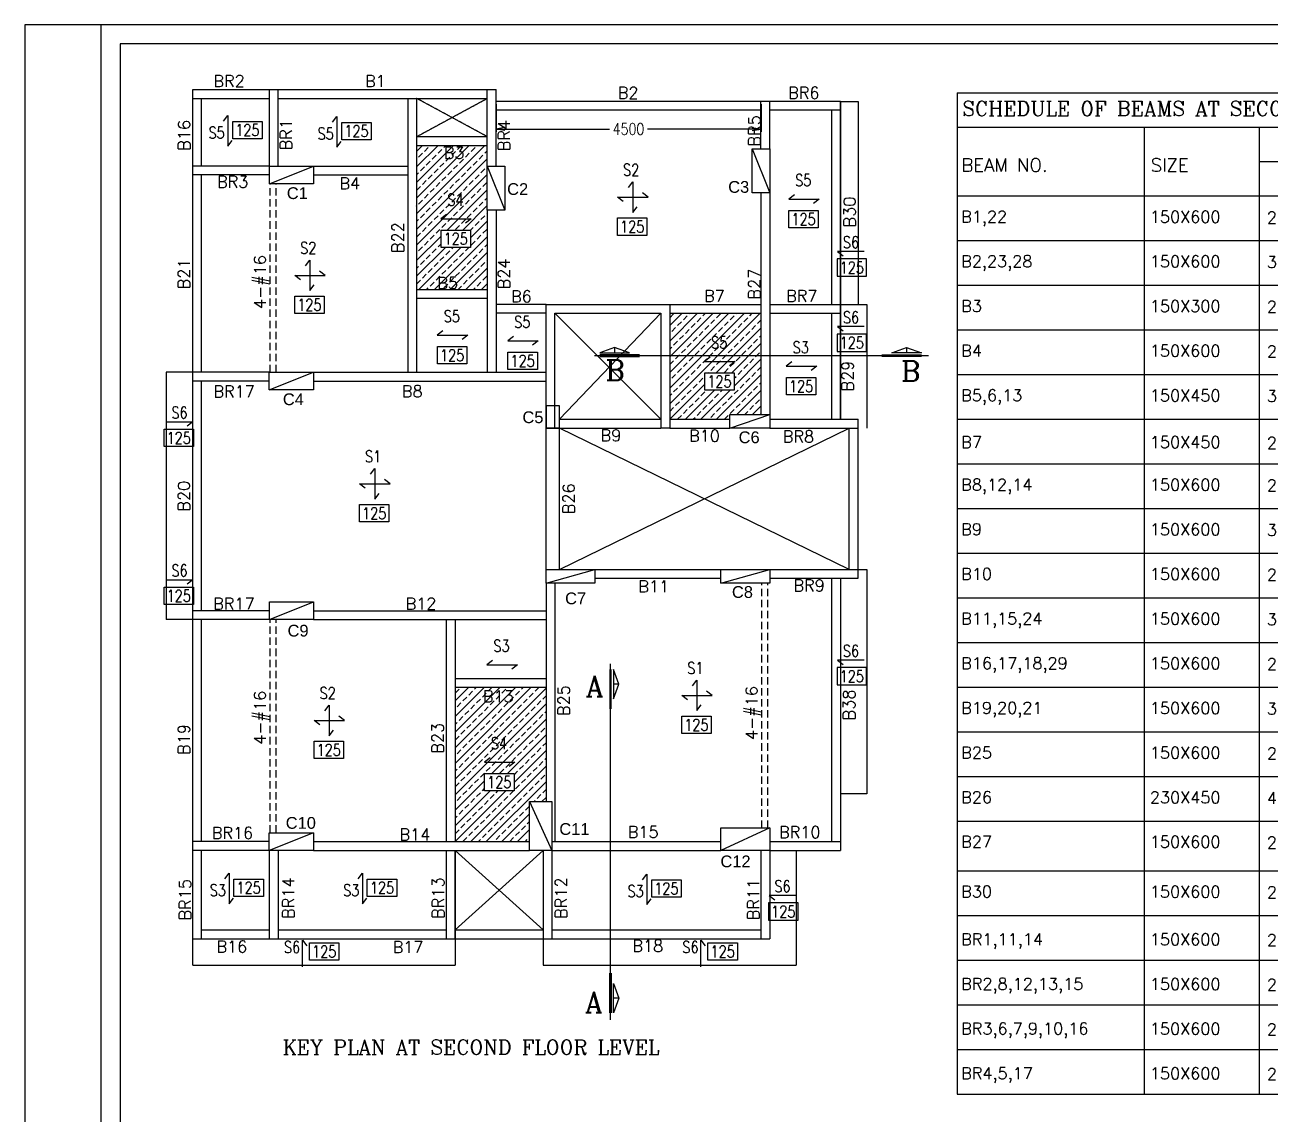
# Model space of a CAD drawing. Extents: x 2093758 to 2141872, y -220473 to -186453.
# Drawn here: x 2093758 to 2114905, y -204950 to -186453 of the extents above; entities that cross this region are included whole.
import ezdxf
from ezdxf.enums import TextEntityAlignment as Align

# ---------------------------------------------------------------- set-up
doc = ezdxf.new("R2010")
doc.units = 0
doc.header["$MEASUREMENT"] = 0
doc.header["$PDMODE"] = 3
doc.linetypes.add('DASHED', pattern=[0.75, 0.5, -0.25])
doc.linetypes.add('HIDDEN', pattern=[0.375, 0.25, -0.125])
doc.layers.get('0').update_dxf_attribs({"color": 253, "linetype": 'CONTINUOUS'})
doc.layers.get('DEFPOINTS').update_dxf_attribs({"linetype": 'CONTINUOUS'})
for name, color, linetype in [('BM', 2, 'CONTINUOUS'), ('COLUMN', 1, 'CONTINUOUS'), ('DIM', 30, 'CONTINUOUS'), ('H', 9, 'CONTINUOUS'), ('SLAB_MATK', 161, 'CONTINUOUS'), ('SLAB_TEXT', 3, 'CONTINUOUS'), ('ST', 6, 'CONTINUOUS'), ('TABLE', 62, 'CONTINUOUS'), ('TEXT', 7, 'CONTINUOUS'), ('TEXT_SCH', 7, 'CONTINUOUS'), ('TXT2', 161, 'CONTINUOUS')]:
    doc.layers.add(name, color=color, linetype=linetype)
doc.styles.add('AA', font='arial.ttf')
doc.styles.add('AS', font='romans.shx', dxfattribs={"width": 0.8})
doc.styles.add('D1', font='romans.shx')
doc.styles.add('ROMANC', font='romanc.shx')
doc.styles.add('ROMANS', font='romans.shx', dxfattribs={"height": 0.2})
doc.dimstyles.new('DIM_AS', dxfattribs={"dimtxt": 195, "dimasz": 150, "dimexe": 50, "dimexo": 50, "dimgap": 50, "dimtad": 0, "dimdec": 0, "dimzin": 0, "dimtxsty": 'AS', "dimblk": 'OPEN', "dimcen": 0, "dimclrd": 256, "dimclre": 256, "dimclrt": 3, "dimazin": 3, "dimtfac": 1, "dimtdec": 0, "dimtmove": 0, "dimatfit": 3, "dimtolj": 1, "dimtzin": 0})

# ---------------------------------------------------------------- blocks, each defined once
blk = doc.blocks.new('A$C632A1A12')
at = {"layer": 'TABLE'}
for p, q in [((0, 17005), (0, 0)), ((0, 17005), (22253, 17005)), ((0, 16421), (22253, 16421)), ((3174, 16421), (3174, 0)), ((5128, 16421), (5128, 0)), ((5128, 15837), (19574, 15837)), ((0, 15254), (22253, 15254)), ((0, 14495), (22253, 14495)), ((0, 13737), (22253, 13737)), ((0, 12978), (22253, 12978)), ((0, 12220), (22253, 12220)), ((0, 11461), (22253, 11461)), ((0, 10703), (22253, 10703)), ((0, 9944), (22253, 9944)), ((0, 9186), (22253, 9186)), ((0, 8427), (22253, 8427)), ((0, 8427), (22253, 8427)), ((0, 7669), (22253, 7669)), ((0, 6911), (22253, 6911)), ((0, 6152), (22253, 6152)), ((0, 5394), (22253, 5394)), ((0, 4635), (22253, 4635)), ((0, 3792), (22253, 3792)), ((0, 3034), (22253, 3034)), ((0, 3034), (22253, 3034)), ((0, 2275), (22253, 2275)), ((0, 1517), (22253, 1517)), ((0, 758), (22253, 758)), ((0, 0), (22253, 0))]:
    blk.add_line(p, q, dxfattribs=at)
at = {"layer": 'TEXT_SCH'}
for s, height, style, p in [('SCHEDULE OF BEAMS AT SECOND FLOOR LEVEL', 250, 'ROMANC', (87, 16610)), ('BEAM NO.', 225, 'D1', (72, 15665)), ('SIZE', 225, 'D1', (3288, 15665)), ('2-#16', 200, 'ROMANS', (5260, 14787)), ('B1,22', 200, 'ROMANS', (70, 14800)), ('150X600', 200, 'ROMANS', (3273, 14798)), ('B2,23,28', 200, 'ROMANS', (70, 14042)), ('150X600', 200, 'ROMANS', (3273, 14040)), ('3-#12', 200, 'ROMANS', (5260, 14029)), ('B3', 200, 'ROMANS', (70, 13283)), ('150X300', 200, 'ROMANS', (3273, 13281)), ('2-#12', 200, 'ROMANS', (5260, 13271)), ('B4', 200, 'ROMANS', (70, 12525)), ('150X600', 200, 'ROMANS', (3273, 12523)), ('2-#12', 200, 'ROMANS', (5260, 12512)), ('B5,6,13', 200, 'ROMANS', (70, 11766)), ('150X450', 200, 'ROMANS', (3273, 11764)), ('3-# 8', 200, 'ROMANS', (5260, 11754)), ('B7', 200, 'ROMANS', (70, 10971)), ('150X450', 200, 'ROMANS', (3273, 10970)), ('2-#12', 200, 'ROMANS', (5260, 10959)), ('B8,12,14', 200, 'ROMANS', (70, 10249)), ('150X600', 200, 'ROMANS', (3273, 10248)), ('2-#16', 200, 'ROMANS', (5260, 10237)), ('B9', 200, 'ROMANS', (70, 9491)), ('150X600', 200, 'ROMANS', (3273, 9489)), ('3-#12', 200, 'ROMANS', (5260, 9478)), ('B10', 200, 'ROMANS', (70, 8732)), ('150X600', 200, 'ROMANS', (3273, 8731)), ('2-#12', 200, 'ROMANS', (5260, 8720)), ('B11,15,24', 200, 'ROMANS', (70, 7974)), ('150X600', 200, 'ROMANS', (3273, 7972)), ('3-#12', 200, 'ROMANS', (5260, 7961)), ('B16,17,18,29', 200, 'ROMANS', (70, 7216)), ('150X600', 200, 'ROMANS', (3273, 7214)), ('2-#12', 200, 'ROMANS', (5260, 7203)), ('B19,20,21', 200, 'ROMANS', (70, 6457)), ('150X600', 200, 'ROMANS', (3273, 6455)), ('3-#12', 200, 'ROMANS', (5260, 6444)), ('2-#16', 200, 'ROMANS', (5260, 5685)), ('B25', 200, 'ROMANS', (70, 5698)), ('150X600', 200, 'ROMANS', (3273, 5696)), ('B26', 200, 'ROMANS', (70, 4940)), ('230X450', 200, 'ROMANS', (3273, 4938)), ('4-#12', 200, 'ROMANS', (5260, 4927)), ('B27', 200, 'ROMANS', (70, 4186)), ('150X600', 200, 'ROMANS', (3273, 4184)), ('2-#16', 200, 'ROMANS', (5260, 4173)), ('B30', 200, 'ROMANS', (70, 3339)), ('150X600', 200, 'ROMANS', (3273, 3337)), ('2-#12', 200, 'ROMANS', (5260, 3326)), ('2-#16', 200, 'ROMANS', (5260, 2515)), ('BR1,11,14', 200, 'ROMANS', (70, 2528)), ('150X600', 200, 'ROMANS', (3273, 2526)), ('BR2,8,12,13,15', 200, 'ROMANS', (70, 1770)), ('150X600', 200, 'ROMANS', (3273, 1768)), ('2-#12', 200, 'ROMANS', (5260, 1757)), ('BR3,6,7,9,10,16', 200, 'ROMANS', (70, 1011)), ('150X600', 200, 'ROMANS', (3273, 1009)), ('2-#12', 200, 'ROMANS', (5260, 999)), ('BR4,5,17', 200, 'ROMANS', (70, 253)), ('150X600', 200, 'ROMANS', (3273, 251)), ('2-#12', 200, 'ROMANS', (5260, 240))]:
    blk.add_text(s, height=height, dxfattribs=dict(at, style=style)).set_placement(p)
blk = doc.blocks.new('_OPEN')
at = {"color": 0, "linetype": 'BYBLOCK'}
for p, q in [((-1, 0.17), (0, 0)), ((-1, -0.17), (0, 0)), ((0, 0), (-1, 0))]:
    blk.add_line(p, q, dxfattribs=at)
blk = doc.blocks.new('*D18')
at = {"layer": 'COLUMN'}
for p, q in [((2101759, -187801), (2101759, -188271)), ((2106259, -187801), (2106259, -188271)), ((2101909, -188221), (2103684, -188221)), ((2106109, -188221), (2104334, -188221))]:
    blk.add_line(p, q, dxfattribs=at)
at = {"layer": 'DEFPOINTS', "color": 0}
for p in [(2101759, -187751), (2106259, -187751), (2106259, -188221)]:
    blk.add_point(p, dxfattribs=at)
at = {"layer": 'COLUMN', "xscale": 150, "yscale": 150, "zscale": 150, "rotation": 180}
blk.add_blockref('_OPEN', (2101759, -188221), dxfattribs=at)
at = {"layer": 'COLUMN', "xscale": 150, "yscale": 150, "zscale": 150}
blk.add_blockref('_OPEN', (2106259, -188221), dxfattribs=at)
at = {"layer": 'COLUMN', "color": 3, "insert": (2104009, -188221), "char_height": 195, "attachment_point": 5, "style": 'AS'}
blk.add_mtext('\\A1;4500', dxfattribs=at)

msp = doc.modelspace()

# ---------------------------------------------------------------- hatches: boundary and pattern name
at = {"layer": 'H'}
h = msp.add_hatch(dxfattribs=at)
h.set_pattern_fill('ANSI33', color=256, scale=750)
h.set_pattern_definition([(45, (2100408.95, -190987.04), (-132.583, 132.583), []), (45, (2100541.53, -190987.04), (-132.583, 132.583), [93.75, -46.875])])
h.paths.add_polyline_path([(2101608.9, -190951.1), (2101608.9, -189601.1), (2101608.9, -188851.1), (2101608.9, -188501.1), (2100408.9, -188501.1), (2100408.9, -190951.1)])
h.paths.add_polyline_path([(2100824.9, -190232.3), (2100824.9, -189937.3), (2101324.7, -189937.3), (2101324.7, -190232.3)], flags=16)
h.paths.add_polyline_path([(2100711.2, -190987), (2101144.5, -190987), (2101144.5, -190687), (2100711.2, -190687)], flags=9)
h.paths.add_polyline_path([(2100885.8, -189573.1), (2101252.5, -189573.1), (2101252.5, -189273.1), (2100885.8, -189273.1)], flags=24)
h.paths.add_polyline_path([(2100834, -190234.8), (2101314.9, -190234.8), (2101314.9, -189934.8), (2100834, -189934.8)], flags=24)
h.paths.add_polyline_path([(2100821.7, -188775.5), (2101255, -188775.5), (2101255, -188475.5), (2100821.7, -188475.5)], flags=9)
h = msp.add_hatch(dxfattribs=at)
h.set_pattern_fill('ANSI33', color=256, scale=750)
h.set_pattern_definition([(45, (2104708.95, -193151.08), (-132.583, 132.583), []), (45, (2104841.53, -193151.08), (-132.583, 132.583), [93.75, -46.875])])
h.paths.add_polyline_path([(2106258.9, -191351.1), (2104708.9, -191351.1), (2104708.9, -193151.1), (2105728.9, -193151.1), (2105728.9, -193071.1), (2106258.9, -193071.1)])
h.paths.add_polyline_path([(2105803.7, -192655.8), (2105303.8, -192655.8), (2105303.8, -192360.8), (2105803.7, -192360.8)], flags=16)
h.paths.add_polyline_path([(2105368.6, -191996.6), (2105727.7, -191996.6), (2105727.7, -191696.6), (2105368.6, -191696.6)], flags=24)
h.paths.add_polyline_path([(2105312.9, -192658.3), (2105793.9, -192658.3), (2105793.9, -192358.3), (2105312.9, -192358.3)], flags=24)
h = msp.add_hatch(dxfattribs=at)
h.set_pattern_fill('ANSI33', color=256, scale=750)
h.set_pattern_definition([(45, (2101063.64, -200321.08), (-132.583, 132.583), []), (45, (2101196.22, -200321.08), (-132.583, 132.583), [93.75, -46.875])])
h.paths.add_polyline_path([(2102608.9, -197701.1), (2101063.6, -197701.1), (2101063.6, -200321.1), (2102328.9, -200321.1), (2102328.9, -199641.1), (2102608.9, -199641.1)])
h.paths.add_polyline_path([(2102064.7, -199166.4), (2102064.7, -199461.4), (2101564.8, -199461.4), (2101564.8, -199166.4)], flags=16)
h.paths.add_polyline_path([(2101625.8, -198802.2), (2101992.4, -198802.2), (2101992.4, -198502.2), (2101625.8, -198502.2)], flags=24)
h.paths.add_polyline_path([(2101573.9, -199463.9), (2102054.8, -199463.9), (2102054.8, -199163.9), (2101573.9, -199163.9)], flags=24)
h.paths.add_polyline_path([(2101486, -198005.5), (2102071.7, -198005.5), (2102071.7, -197705.5), (2101486, -197705.5)], flags=24)

# ---------------------------------------------------------------- linework, layer by layer
at = {"linetype": 'CONTINUOUS'}
msp.add_line((2095053.7, -220473.1), (2095053.7, -186453.1), dxfattribs=at)
for points in [[(2093757.7, -220473.1), (2141871.7, -220473.1), (2141871.7, -186453.1), (2093757.7, -186453.1)], [(2095377.7, -220149.1), (2141547.7, -220149.1), (2141547.7, -186777.1), (2095377.7, -186777.1)]]:
    msp.add_lwpolyline(points, close=True, dxfattribs=at)
at = {"layer": 'BM'}
for p, q in [((2096608.9, -202421.1), (2096608.9, -187551.1)), ((2096608.9, -187551.1), (2101758.9, -187551.1)), ((2097909.1, -188851.1), (2097909.1, -187551.1)), ((2098059.1, -188851.1), (2098059.1, -187551.1)), ((2101608.9, -188851.1), (2101608.9, -187551.1)), ((2101758.9, -188851.1), (2101758.9, -187551.1)), ((2096608.9, -187701.1), (2097909.1, -187701.1)), ((2096758.9, -188851.1), (2096758.9, -187701.1)), ((2098059.1, -187701.1), (2101608.9, -187701.1)), ((2100258.9, -187701.1), (2100258.9, -192351.1)), ((2100408.9, -187701.1), (2100408.9, -192351.1)), ((2107608.9, -187751.1), (2101758.9, -187751.1)), ((2106258.9, -188556), (2106258.9, -187751.1)), ((2106408.9, -188556), (2106408.9, -187751.1)), ((2107608.9, -193151.1), (2107608.9, -187751.1)), ((2107608.9, -187751.1), (2107608.9, -193151.1)), ((2107608.9, -187751.1), (2107908.9, -187751.1)), ((2107908.9, -187751.1), (2107908.9, -191201.1)), ((2106258.9, -187901.1), (2101758.9, -187901.1)), ((2107608.9, -187901.1), (2106408.9, -187901.1)), ((2107458.9, -187901.1), (2107458.9, -191201.1)), ((2100408.9, -188351.1), (2101608.9, -188351.1)), ((2100408.9, -188351.1), (2101608.9, -188351.1)), ((2100408.9, -188501.1), (2101608.9, -188501.1)), ((2097909.1, -188851.1), (2096608.9, -188851.1)), ((2097909.1, -189001.1), (2096608.9, -189001.1)), ((2096758.9, -192351.1), (2096758.9, -189001.1)), ((2098659.1, -188851.1), (2100258.9, -188851.1)), ((2098659.1, -189001.1), (2100258.9, -189001.1)), ((2106258.9, -189306), (2106258.9, -193071.1)), ((2106408.9, -189306), (2106408.9, -193071.1)), ((2101608.9, -189601.1), (2101608.9, -192351.1)), ((2101758.9, -189601.1), (2101758.9, -192351.1)), ((2101608.9, -190951.1), (2100408.9, -190951.1)), ((2101608.9, -191101.1), (2100408.9, -191101.1)), ((2102608.9, -191201.1), (2101758.9, -191201.1)), ((2102608.9, -191351.1), (2101758.9, -191351.1)), ((2104708.9, -191201.1), (2106258.9, -191201.1)), ((2104708.9, -191351.1), (2106258.9, -191351.1)), ((2106408.9, -191201.1), (2107608.9, -191201.1)), ((2106408.9, -191351.1), (2107608.9, -191351.1)), ((2107458.9, -191351.1), (2107458.9, -193151.1)), ((2107608.9, -191201.1), (2108058.9, -191201.1)), ((2108058.9, -191201.1), (2108058.9, -193301.1)), ((2097908.9, -192351.1), (2096158.9, -192351.1)), ((2096158.9, -192351.1), (2096158.9, -196551.1)), ((2098658.9, -192351.1), (2102608.9, -192351.1)), ((2097908.9, -192501.1), (2096608.9, -192501.1)), ((2096758.9, -196401.1), (2096758.9, -192501.1)), ((2098658.9, -192501.1), (2102608.9, -192501.1)), ((2102838.9, -193151.1), (2104558.9, -193151.1)), ((2104708.9, -193151.1), (2105728.9, -193151.1)), ((2106408.9, -193151.1), (2107908.9, -193151.1)), ((2107908.9, -195851.1), (2107908.9, -193151.1)), ((2102608.9, -195701.1), (2102608.9, -193301.1)), ((2102838.9, -195701.1), (2102838.9, -193301.1)), ((2102838.9, -193301.1), (2104558.9, -193301.1)), ((2104708.9, -193301.1), (2105728.9, -193301.1)), ((2106408.9, -193301.1), (2107908.9, -193301.1)), ((2107758.9, -195701.1), (2107758.9, -193301.1)), ((2103438.9, -195701.1), (2105578.9, -195701.1)), ((2106408.9, -195701.1), (2108056.5, -195701.1)), ((2108056.5, -195701.1), (2108056.5, -199511.1)), ((2102608.9, -195931.1), (2102608.9, -199641.1)), ((2102758.9, -195931.1), (2102758.9, -200321.1)), ((2103438.9, -195851.1), (2105578.9, -195851.1)), ((2106408.9, -195851.1), (2107908.9, -195851.1)), ((2107456.5, -195851.1), (2107456.5, -200321.1)), ((2107606.5, -195851.1), (2107606.5, -200471.1)), ((2107606.5, -195851.1), (2107606.5, -200471.1)), ((2097909.1, -196401.1), (2096608.9, -196401.1)), ((2098659.1, -196401.1), (2102608.9, -196401.1)), ((2097909.1, -196551.1), (2096158.9, -196551.1)), ((2096758.9, -200321.1), (2096758.9, -196551.1)), ((2098659.1, -196551.1), (2102608.9, -196551.1)), ((2100913.6, -196551.1), (2100913.6, -200321.1)), ((2101063.6, -196551.1), (2101063.6, -200321.1)), ((2101063.6, -197551.1), (2102608.9, -197551.1)), ((2101063.6, -197701.1), (2102608.9, -197701.1)), ((2108056.5, -199511.1), (2107606.5, -199511.1)), ((2097908.9, -200321.1), (2096608.9, -200321.1)), ((2097908.9, -200471.1), (2096608.9, -200471.1)), ((2096758.9, -201971.1), (2096758.9, -200471.1)), ((2097908.9, -200471.1), (2097908.9, -201971.1)), ((2098058.9, -200471.1), (2098058.9, -201971.1)), ((2098658.9, -200321.1), (2102328.9, -200321.1)), ((2098658.9, -200471.1), (2102328.9, -200471.1)), ((2100913.6, -200471.1), (2100913.6, -201971.1)), ((2101063.6, -201971.1), (2101063.6, -200471.1)), ((2101063.6, -200471.1), (2101063.6, -201971.1)), ((2102558.9, -200471.1), (2102558.9, -201971.1)), ((2102708.9, -200321.1), (2105578.9, -200321.1)), ((2102708.9, -200471.1), (2102708.9, -201971.1)), ((2102708.9, -200471.1), (2105578.9, -200471.1)), ((2106258.9, -200471.1), (2106258.9, -201971.1)), ((2106408.9, -200321.1), (2107606.5, -200321.1)), ((2106408.9, -200471.1), (2106408.9, -201971.1)), ((2106408.9, -200471.1), (2107606.5, -200471.1)), ((2106858.9, -200471.1), (2106858.9, -202421.1)), ((2096758.9, -201821.1), (2097908.9, -201821.1)), ((2098058.9, -201821.1), (2100913.6, -201821.1)), ((2101063.6, -201821.1), (2102558.9, -201821.1)), ((2102708.9, -201821.1), (2106258.9, -201821.1)), ((2096608.9, -201971.1), (2106408.9, -201971.1)), ((2101063.6, -201971.1), (2101063.6, -202421.1)), ((2102558.9, -201971.1), (2102558.9, -202421.1)), ((2096608.9, -202421.1), (2101063.6, -202421.1)), ((2102558.9, -202421.1), (2106858.9, -202421.1))]:
    msp.add_line(p, q, dxfattribs=at)
at = {"layer": 'COLUMN'}
for p, q in [((2106108.9, -188556), (2106408.9, -189306)), ((2097909.1, -189151.1), (2098659.1, -188851.1)), ((2101608.9, -188851.1), (2101908.9, -189601.1)), ((2102758.9, -191351.1), (2104558.9, -191351.1)), ((2102758.9, -193301.1), (2102758.9, -191351.1)), ((2104558.9, -191351.1), (2104558.9, -193301.1)), ((2097908.9, -192651.1), (2098658.9, -192351.1)), ((2105728.9, -193301.1), (2106408.9, -193071.1)), ((2102608.9, -195931.1), (2103438.9, -195701.1)), ((2105578.9, -195931.1), (2106408.9, -195701.1)), ((2097909.1, -196551.1), (2098659.1, -196251.1)), ((2102328.9, -199641.1), (2102708.9, -200471.1)), ((2098658.9, -200171.1), (2097908.9, -200471.1)), ((2106409, -200091.1), (2105578.9, -200471.1))]:
    msp.add_line(p, q, dxfattribs=at)
for points in [[(2106108.9, -188556), (2106408.9, -188556), (2106408.9, -189306), (2106108.9, -189306)], [(2097909.1, -189151.1), (2097909.1, -188851.1), (2098659.1, -188851.1), (2098659.1, -189151.1)], [(2101608.9, -188851.1), (2101908.9, -188851.1), (2101908.9, -189601.1), (2101608.9, -189601.1)], [(2097908.9, -192651.1), (2097908.9, -192351.1), (2098658.9, -192351.1), (2098658.9, -192651.1)], [(2102608.9, -193301.1), (2102838.9, -193301.1), (2102838.9, -192921.1), (2102608.9, -192921.1)], [(2105728.9, -193301.1), (2105728.9, -193071.1), (2106408.9, -193071.1), (2106408.9, -193301.1)], [(2102608.9, -195931.1), (2102608.9, -195701.1), (2103438.9, -195701.1), (2103438.9, -195931.1)], [(2105578.9, -195931.1), (2105578.9, -195701.1), (2106408.9, -195701.1), (2106408.9, -195931.1)], [(2097909.1, -196551.1), (2097909.1, -196251.1), (2098659.1, -196251.1), (2098659.1, -196551.1)], [(2102328.9, -199641.1), (2102708.9, -199641.1), (2102708.9, -200471.1), (2102328.9, -200471.1)], [(2098658.9, -200171.1), (2098658.9, -200471.1), (2097908.9, -200471.1), (2097908.9, -200171.1)], [(2106409, -200091.1), (2106408.9, -200471.1), (2105578.9, -200471.1), (2105578.9, -200091.1)]]:
    msp.add_lwpolyline(points, close=True, dxfattribs=at)
msp.add_lwpolyline([(2102838.9, -193301.1), (2102608.9, -193301.1), (2102608.9, -191201.1), (2104708.9, -191201.1), (2104708.9, -193301.1), (2104558.9, -193301.1)], dxfattribs=at)
at = {"layer": 'DIM'}
for p, q in [((2103773.5, -191930), (2103523.5, -192021)), ((2104023.5, -192021), (2103773.5, -191930)), ((2103773.5, -191930), (2103773.5, -192021)), ((2108482.6, -192021.2), (2108732.6, -191930.2)), ((2108732.6, -191930.2), (2108982.6, -192021.2)), ((2108732.6, -191930.2), (2108732.6, -192021.2)), ((2109103.6, -192071.2), (2103429.2, -192071)), ((2103523.5, -192021), (2104023.5, -192021)), ((2104194.9, -192058.5), (2103523.5, -192058.5)), ((2103523.5, -192083.5), (2104194.9, -192083.5)), ((2108311.2, -192058.7), (2108982.6, -192058.7)), ((2108982.6, -192083.7), (2108311.2, -192083.7)), ((2108982.6, -192021.2), (2108482.6, -192021.2)), ((2103689.5, -197398.5), (2103689.5, -198069.8)), ((2103702, -203350.9), (2103702, -197304.2)), ((2103714.5, -198069.8), (2103714.5, -197398.5)), ((2103843, -197648.5), (2103752, -197398.5)), ((2103752, -197398.5), (2103752, -197898.5)), ((2103752, -197898.5), (2103843, -197648.5)), ((2103843, -197648.5), (2103752, -197648.5)), ((2103689.5, -203229.8), (2103689.5, -202558.5)), ((2103714.5, -202558.5), (2103714.5, -203229.8)), ((2103752, -202729.8), (2103843, -202979.8)), ((2103752, -203229.8), (2103752, -202729.8)), ((2103843, -202979.8), (2103752, -203229.8)), ((2103843, -202979.8), (2103752, -202979.8))]:
    msp.add_line(p, q, dxfattribs=at)
at = {"layer": 'H', "linetype": 'DASHED'}
for p, q in [((2100408.9, -188351.1), (2101608.9, -187701.1)), ((2101608.9, -188351.1), (2100408.9, -187701.1))]:
    msp.add_line(p, q, dxfattribs=at)
at = {"layer": 'H'}
for p, q in [((2101608.9, -191101.1), (2101608.9, -191301.1)), ((2104558.9, -193151.1), (2102758.9, -191351.1)), ((2102838.9, -193151.1), (2104558.9, -191351.1)), ((2102838.9, -195701.1), (2107758.9, -193301.1)), ((2107758.9, -195701.1), (2102838.9, -193301.1)), ((2101063.6, -201821.1), (2102558.9, -200471.1)), ((2102558.9, -201821.1), (2101063.6, -200471.1))]:
    msp.add_line(p, q, dxfattribs=at)
at = {"layer": 'SLAB_MATK'}
for points in [[(2097129.7, -188089.9), (2097203.2, -187993.7), (2097203.2, -188510.8), (2097276.7, -188414.6)], [(2098982.8, -188106.7), (2099056.4, -188010.5), (2099056.4, -188527.6), (2099129.9, -188431.5)], [(2104008.2, -189216.2), (2104081.8, -189120), (2104081.8, -189637.2), (2104155.3, -189541)], [(2103919.4, -189452.1), (2103823.2, -189378.6), (2104340.3, -189378.6), (2104244.1, -189305.1)], [(2106825.8, -189338), (2106729.6, -189411.5), (2107246.7, -189411.5), (2107150.5, -189485)], [(2100918.2, -189670.5), (2100822, -189744), (2101339.1, -189744), (2101242.9, -189817.5)], [(2108012.1, -190301.5), (2107559.4, -190301.5), (2107655.6, -190375)], [(2098525.5, -190543.8), (2098599, -190447.6), (2098599, -190964.8), (2098672.5, -190868.6)], [(2098436.6, -190779.7), (2098340.4, -190706.2), (2098857.6, -190706.2), (2098761.4, -190632.7)], [(2108012.1, -191576.1), (2107559.4, -191576.1), (2107655.6, -191649.6)], [(2100857.3, -191648.7), (2100761.1, -191722.2), (2101278.2, -191722.2), (2101182, -191795.7)], [(2102054.7, -191745), (2101958.5, -191818.6), (2102475.7, -191818.6), (2102379.5, -191892.1)], [(2105397.1, -192093.9), (2105300.9, -192167.4), (2105818.1, -192167.4), (2105721.9, -192241)], [(2106783.7, -192176.4), (2106687.5, -192249.9), (2107204.6, -192249.9), (2107108.4, -192323.4)], [(2096158.9, -193194), (2096611.6, -193194), (2096515.4, -193267.5)], [(2099627.1, -194083.8), (2099700.7, -193987.6), (2099700.7, -194504.8), (2099774.2, -194408.6)], [(2099538.3, -194319.7), (2099442.1, -194246.2), (2099959.2, -194246.2), (2099863, -194172.7)], [(2096158.9, -195875.2), (2096611.6, -195875.2), (2096515.4, -195948.8)], [(2101700.9, -197246), (2101604.7, -197319.5), (2102121.8, -197319.5), (2102025.6, -197393)], [(2108012.1, -197241.3), (2107559.4, -197241.3), (2107655.6, -197314.8)], [(2105098, -197677.1), (2105171.5, -197580.9), (2105171.5, -198098.1), (2105245.1, -198001.9)], [(2105009.2, -197913), (2104913, -197839.5), (2105430.1, -197839.5), (2105333.9, -197766)], [(2098854.1, -198102.9), (2098927.6, -198006.7), (2098927.6, -198523.9), (2099001.1, -198427.7)], [(2098765.2, -198338.8), (2098669, -198265.3), (2099186.2, -198265.3), (2099090, -198191.8)], [(2101658.1, -198899.5), (2101561.9, -198973.1), (2102079, -198973.1), (2101982.8, -199046.6)], [(2097150.9, -200955.8), (2097224.4, -200859.6), (2097224.4, -201376.7), (2097297.9, -201280.6)], [(2099416.5, -200955.8), (2099490.1, -200859.6), (2099490.1, -201376.7), (2099563.6, -201280.6)], [(2104246.1, -200970.7), (2104319.6, -200874.5), (2104319.6, -201391.6), (2104393.1, -201295.4)], [(2106849.2, -201238.1), (2106396.5, -201238.1), (2106492.7, -201311.7)], [(2098472.5, -202451.8), (2098472.5, -201999.1), (2098546, -202095.3)], [(2105239.4, -202451.8), (2105239.4, -201999.1), (2105313, -202095.3)]]:
    msp.add_lwpolyline(points, dxfattribs=at)
for points in [[(2097286.2, -188387.2), (2097286.2, -188092.2), (2097786.1, -188092.2), (2097786.1, -188387.2)], [(2099139.4, -188404), (2099139.4, -188109), (2099639.3, -188109), (2099639.3, -188404)], [(2106732.5, -189899.8), (2106732.5, -189604.8), (2107232.4, -189604.8), (2107232.4, -189899.8)], [(2103822, -190027.3), (2103822, -189732.3), (2104321.9, -189732.3), (2104321.9, -190027.3)], [(2100824.9, -190232.3), (2100824.9, -189937.3), (2101324.7, -189937.3), (2101324.7, -190232.3)], [(2108050.7, -190723), (2108050.7, -190428), (2107550.8, -190428), (2107550.8, -190723)], [(2098339.2, -191354.8), (2098339.2, -191059.9), (2098839.1, -191059.9), (2098839.1, -191354.8)], [(2108050.7, -191997.5), (2108050.7, -191702.5), (2107550.8, -191702.5), (2107550.8, -191997.5)], [(2100764, -192210.5), (2100764, -191915.6), (2101263.8, -191915.6), (2101263.8, -192210.5)], [(2101961.4, -192306.9), (2101961.4, -192011.9), (2102461.3, -192011.9), (2102461.3, -192306.9)], [(2105303.8, -192655.8), (2105303.8, -192360.8), (2105803.7, -192360.8), (2105803.7, -192655.8)], [(2106690.4, -192738.2), (2106690.4, -192443.2), (2107190.3, -192443.2), (2107190.3, -192738.2)], [(2096120.4, -193615.4), (2096120.4, -193320.4), (2096620.2, -193320.4), (2096620.2, -193615.4)], [(2099440.9, -194894.9), (2099440.9, -194599.9), (2099940.7, -194599.9), (2099940.7, -194894.9)], [(2096120.4, -196296.7), (2096120.4, -196001.7), (2096620.2, -196001.7), (2096620.2, -196296.7)], [(2108050.7, -197662.8), (2108050.7, -197367.8), (2107550.8, -197367.8), (2107550.8, -197662.8)], [(2104911.8, -198488.1), (2104911.8, -198193.2), (2105411.6, -198193.2), (2105411.6, -198488.1)], [(2098667.8, -198914), (2098667.8, -198619), (2099167.7, -198619), (2099167.7, -198914)], [(2101564.8, -199461.4), (2101564.8, -199166.4), (2102064.7, -199166.4), (2102064.7, -199461.4)], [(2097307.4, -201253.1), (2097307.4, -200958.1), (2097807.3, -200958.1), (2097807.3, -201253.1)], [(2099573.1, -201253.1), (2099573.1, -200958.1), (2100073, -200958.1), (2100073, -201253.1)], [(2104402.6, -201268), (2104402.6, -200973), (2104902.5, -200973), (2104902.5, -201268)], [(2106887.8, -201659.6), (2106887.8, -201364.6), (2106388, -201364.6), (2106388, -201659.6)], [(2098591.3, -202337.1), (2098591.3, -202042.1), (2099091.1, -202042.1), (2099091.1, -202337.1)], [(2105358.2, -202337.1), (2105358.2, -202042.1), (2105858.1, -202042.1), (2105858.1, -202337.1)]]:
    msp.add_lwpolyline(points, close=True, dxfattribs=at)
at = {"layer": 'ST', "linetype": 'HIDDEN', "ltscale": 500}
for p, q in [((2097923.8, -192351.1), (2097923.8, -189151.1)), ((2098026.8, -192351.1), (2098026.8, -189151.1)), ((2106273.8, -200091.1), (2106273.8, -195931.1)), ((2106376.8, -200091.1), (2106376.8, -195931.1)), ((2097923.8, -200171.1), (2097923.8, -196551.1)), ((2098026.8, -200171.1), (2098026.8, -196551.1))]:
    msp.add_line(p, q, dxfattribs=at)

# ---------------------------------------------------------------- block references
at = {"layer": 'H'}
msp.add_blockref('A$C632A1A12', (2109589.6, -204610), dxfattribs=at)

# ---------------------------------------------------------------- texts
at = {"layer": 'SLAB_TEXT', "style": 'AS', "width": 0.8}
for s, p in [('S5', (2097013, -188283.2)), ('125', (2097535.8, -188239.7)), ('S5', (2098866.2, -188300)), ('125', (2099389, -188256.5)), ('S2', (2104053.9, -188913.8)), ('S5', (2106976.8, -189090.6)), ('S4', (2101069.2, -189423.1)), ('125', (2106982, -189752.3)), ('125', (2104071.6, -189879.8)), ('125', (2101074.4, -190084.8)), ('S6', (2107787.3, -190145)), ('S2', (2098571.2, -190241.4)), ('125', (2107801.1, -190575.5)), ('125', (2098588.8, -191207.4)), ('S5', (2101008.3, -191401.3)), ('S6', (2107787.3, -191419.5)), ('S5', (2102205.7, -191497.7)), ('S5', (2105548.1, -191846.6)), ('125', (2107801.1, -191850)), ('125', (2101013.5, -192063)), ('S3', (2106934.7, -191929)), ('125', (2102211, -192159.4)), ('125', (2105553.4, -192508.3)), ('125', (2106939.9, -192590.7)), ('S6', (2096383.8, -193037.4)), ('125', (2096369.9, -193467.9)), ('S1', (2099672.8, -193781.4)), ('125', (2099690.4, -194747.4)), ('S6', (2096383.8, -195718.7)), ('125', (2096369.9, -196149.2)), ('S3', (2101851.9, -196998.6)), ('S6', (2107787.3, -197084.8)), ('S1', (2105143.7, -197374.7)), ('125', (2107801.1, -197515.3)), ('S2', (2098899.8, -197800.6)), ('125', (2105161.3, -198340.7)), ('S4', (2101809.1, -198652.2)), ('125', (2098917.4, -198766.5)), ('125', (2101814.4, -199313.9)), ('S3', (2097034.2, -201149.1)), ('125', (2097557, -201105.6)), ('S3', (2099299.9, -201149.1)), ('125', (2099822.6, -201105.6)), ('S3', (2104129.4, -201164)), ('125', (2104652.2, -201120.5)), ('S6', (2106624.4, -201081.6)), ('125', (2106638.3, -201512.1)), ('S6', (2098294.9, -202113.6)), ('125', (2098840.8, -202189.6)), ('S6', (2105061.8, -202113.6)), ('125', (2105607.8, -202189.6))]:
    msp.add_text(s, height=200, dxfattribs=at).set_placement(p, align=Align.MIDDLE)
at = {"layer": 'TEXT', "style": 'ROMANS'}
for s, p in [('BR2', (2096959.1, -187507.1)), ('B1', (2099534.1, -187507.1)), ('B2', (2103826.2, -187707.1)), ('BR6', (2106721, -187707.1)), ('B3', (2100871.7, -188725.5)), ('BR3', (2097020.1, -189217.5)), ('B4', (2099097.7, -189244.2)), ('B5', (2100761.2, -190937)), ('B7', (2105291.3, -191156.1)), ('BR7', (2106685.8, -191156.1)), ('B6', (2102013.8, -191163.3)), ('BR17', (2096959.7, -192778.3)), ('B8', (2100160.1, -192774.3)), ('B9', (2103534.5, -193524.1)), ('B10', (2105037.4, -193529.3)), ('BR8', (2106630.2, -193542.9)), ('B11', (2104175.3, -196088.7)), ('BR9', (2106810.1, -196073.3)), ('BR17', (2096955.7, -196382.8)), ('B12', (2100223, -196382.8)), ('B13', (2101536, -197955.5)), ('BR16', (2096931.4, -200275.4)), ('B14', (2100119.8, -200302.8)), ('B15', (2103996.8, -200258.7)), ('BR10', (2106565.9, -200262.8)), ('B16', (2097010.7, -202205.5)), ('B17', (2100003.3, -202214.2)), ('B18', (2104075, -202192.4))]:
    msp.add_text(s, height=200, dxfattribs=at).set_placement(p)
for s, p in [('B16', (2096563.1, -188590.1)), ('BR1', (2098291.4, -188583.4)), ('BR4', (2101995, -188596.3)), ('BR5', (2106247.3, -188517.1)), ('B30', (2107864.1, -189892.3)), ('B22', (2100191.9, -190327.1)), ('B21', (2096557.8, -190943.5)), ('4-#16', (2097848.7, -191277.8)), ('B24', (2101994.7, -190943.5)), ('B27', (2106247.3, -191115.6)), ('B29', (2107829, -192677.8)), ('B20', (2096557.8, -194718.5)), ('B26', (2103093.7, -194762.1)), ('B25', (2103009.3, -198188.9)), ('4-#16', (2106198.7, -198597.8)), ('4-#16', (2097848.7, -198677.8)), ('B38', (2107855.6, -198263.9)), ('B19', (2096557.8, -198848.4)), ('B23', (2100868.4, -198829)), ('BR15', (2096578.2, -201660.2)), ('BR14', (2098332.8, -201633.5)), ('BR13', (2100876.1, -201633.5)), ('BR12', (2102963, -201633.5)), ('BR11', (2106228.8, -201655.9))]:
    msp.add_text(s, height=200, rotation=90, dxfattribs=at).set_placement(p)
at = {"layer": 'TXT2', "style": 'AA'}
for s, p in [('C1', (2098205.7, -189410.5)), ('C2', (2101947.7, -189341)), ('C3', (2105701.8, -189304.6)), ('C4', (2098138.7, -192910.6)), ('C5', (2102207.3, -193215.9)), ('C6', (2105879.4, -193556.8)), ('C8', (2105765.4, -196184.2)), ('C7', (2102931.9, -196292.1)), ('C9', (2098218.5, -196840.4)), ('C10', (2098187.2, -200105)), ('C11', (2102833.9, -200209.3)), ('C12', (2105570, -200758.6))]:
    msp.add_text(s, height=200, dxfattribs=at).set_placement(p)
at = {"layer": 'TXT2', "style": 'ROMANC'}
for s, p in [('B', (2103616.8, -192490.8)), ('B', (2108636.1, -192506.1)), ('A', (2103282.2, -197858.7)), ('A', (2103267.1, -203226.3))]:
    msp.add_text(s, height=350, rotation=360, dxfattribs=at).set_placement(p)
at = {"layer": 'TXT2', "ltscale": 0.5, "style": 'ROMANC'}
msp.add_text('KEY PLAN AT SECOND FLOOR LEVEL', height=250, dxfattribs=at).set_placement((2098135.1, -203937.6))

# ---------------------------------------------------------------- dimensions: what is measured, and where the dimension line sits
at = {"layer": 'COLUMN'}
dim = msp.add_linear_dim(base=(2106258.9, -188221.5), p1=(2101758.9, -187751.1), p2=(2106258.9, -187751.1), dimstyle='DIM_AS', dxfattribs=at)
dim.commit()
dim.dimension.update_dxf_attribs({"geometry": '*D18', "text_midpoint": (2104008.9, -188221.5)})

doc.saveas('drawing.dxf')
